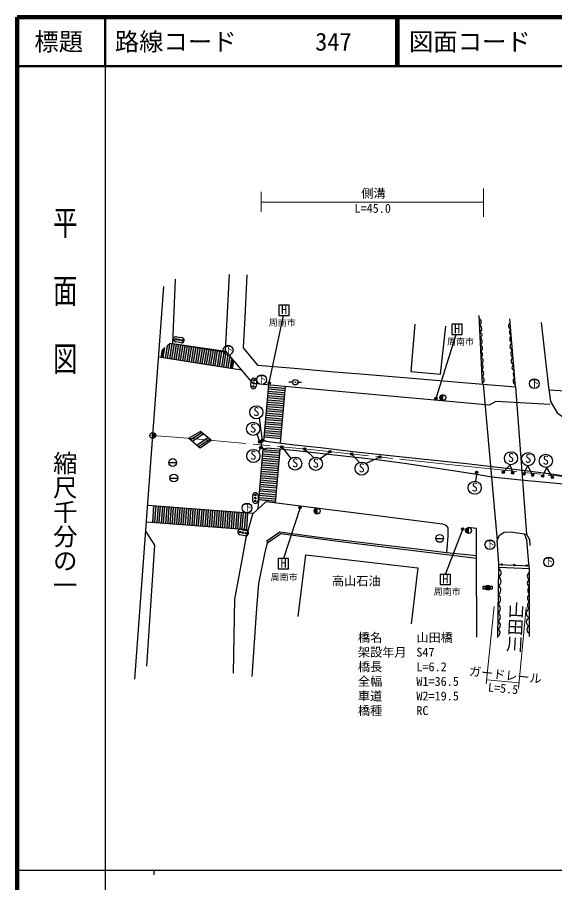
# Model space of a CAD drawing. Units: millimetres at full size, sheet at 1:1000; details may follow other scales. Extents: x 40000 to 680000, y 20000 to 380000.
# Drawn here: x 40000 to 150302, y 202409 to 380000 of the extents above; entities that cross this region are included whole.
import ezdxf
from ezdxf.enums import TextEntityAlignment as Align

# ---------------------------------------------------------------- set-up
doc = ezdxf.new("R2010")
doc.units = ezdxf.units.MM
doc.header["$LTSCALE"] = 1000
doc.header["$PDMODE"] = 32
doc.header["$PDSIZE"] = 500
doc.linetypes.add('CHAIN', pattern=[18.5, 12, -1.5, 3.5, -1.5])
for name, color, linetype, lineweight in [('M-BGD', 7, 'Continuous', 25), ('M-BGD-EXST', 7, 'Continuous', 25), ('M-BMK', 2, 'CHAIN', 13), ('M-BMK-OTRS', 5, 'Continuous', 25), ('M-BMK-SRVR', 3, 'Continuous', 25), ('M-STR-HTXT', 7, 'Continuous', 13), ('M-STR-STR1', 1, 'Continuous', 25), ('M-STR-STRC', 7, 'Continuous', 25), ('M-TTL', 2, 'Continuous', 140), ('M-TTL-BAND', 7, 'Continuous', 25), ('M-TTL-LINE', 7, 'Continuous', 50)]:
    doc.layers.add(name, color=color, linetype=linetype, lineweight=lineweight)
for name, color, linetype in [('M-BMK-HTXT', 7, 'Continuous'), ('M-OTRS', 6, 'Continuous'), ('M-TTL-TXT', 7, 'Continuous')]:
    doc.layers.add(name, color=color, linetype=linetype)
doc.styles.add('@ＭＳ ゴシック', font='')
doc.styles.add('ＭＳ ゴシック', font='')
doc.styles.get('@ＭＳ ゴシック').set_extended_font_data('@MS Gothic')
doc.styles.get('ＭＳ ゴシック').set_extended_font_data('MS Gothic')

msp = doc.modelspace()

# ---------------------------------------------------------------- hatches: boundary and pattern name
at = {"layer": 'M-BGD'}
for points in [[(97000, 305115, 1), (97100, 305115, 1)], [(127338, 302554, 0.41421), (126738, 301954, 0.41421), (127338, 301354)], [(101533, 279286, 0.41421), (100933, 278686, 0.41421), (101533, 278086)], [(132617, 275287, 0.41421), (132017, 274687, 0.41421), (132617, 274087)], [(136061, 262941, 1), (137061, 262941, 1)]]:
    msp.add_hatch(color=256, dxfattribs=at).paths.add_polyline_path(points)
at = {"layer": 'M-BGD-EXST'}
for points in [[(91977, 304978, 1), (91477, 304978, 1)], [(126205, 301816, 1), (125705, 301816, 1)], [(90026, 292884, 1), (89526, 292884, 1)], [(90581, 293179, 1), (90081, 293179, 1)], [(90207, 291696, 1), (89707, 291696, 1)], [(94543, 291829, 1), (94043, 291829, 1)], [(99245, 291383, 1), (98745, 291383, 1)], [(104448, 290842, 1), (103948, 290842, 1)], [(108893, 290368, 1), (108393, 290368, 1)], [(114664, 289753, 1), (114164, 289753, 1)], [(134540, 286641, 1), (134040, 286641, 1)], [(139994, 286658, 1), (139494, 286658, 1)], [(141933, 286519, 1), (141433, 286519, 1)], [(144216, 286292, 1), (143716, 286292, 1)], [(146028, 286048, 1), (145528, 286048, 1)], [(148105, 285857, 1), (147605, 285857, 1)], [(150074, 285613, 1), (149574, 285613, 1)], [(98285, 279393, 1), (97785, 279393, 1)], [(131675, 274999, 1), (131175, 274999, 1)]]:
    msp.add_hatch(color=256, dxfattribs=at).paths.add_polyline_path(points)
at = {"layer": 'M-STR-STRC'}
for points in [[(71345, 313116), (70820, 312674), (70412, 310078), (70857, 310008)], [(72234, 312976), (71790, 313046), (71301, 309938), (71746, 309868)], [(73123, 312836), (72679, 312906), (72190, 309798), (72635, 309728)], [(74012, 312696), (73568, 312766), (73079, 309659), (73524, 309589)], [(74901, 312557), (74457, 312627), (73968, 309519), (74413, 309449)], [(70295, 312231), (69770, 311789), (69523, 310218), (69967, 310148)], [(75790, 312417), (75346, 312487), (74857, 309379), (75302, 309309)], [(76680, 312277), (76235, 312347), (75747, 309239), (76191, 309169)], [(77569, 312137), (77124, 312207), (76636, 309100), (77080, 309030)], [(78458, 311998), (78013, 312068), (77525, 308960), (77969, 308890)], [(79347, 311858), (78902, 311928), (78414, 308820), (78858, 308750)], [(80236, 311718), (79791, 311788), (79303, 308680), (79747, 308610)], [(81125, 311578), (80680, 311648), (80192, 308541), (80636, 308471)], [(82014, 311439), (81570, 311509), (81081, 308401), (81526, 308331)], [(82903, 311299), (82459, 311369), (81970, 308261), (82415, 308191)], [(83672, 310396), (83289, 310854), (82859, 308121), (83304, 308051)], [(84439, 309481), (84056, 309938), (83748, 307982), (84193, 307912)], [(94988, 303826), (91566, 304118), (91527, 303670), (94950, 303378)], [(94835, 302033), (91413, 302325), (91374, 301876), (94797, 301584)], [(94912, 302929), (91489, 303221), (91451, 302773), (94874, 302481)], [(94682, 300239), (91260, 300531), (91221, 300083), (94644, 299791)], [(94759, 301136), (91336, 301428), (91298, 300979), (94721, 300687)], [(94529, 298446), (91106, 298738), (91068, 298289), (94491, 297997)], [(94606, 299342), (91183, 299634), (91145, 299186), (94568, 298894)], [(94376, 296652), (90953, 296944), (90915, 296496), (94338, 296204)], [(94453, 297549), (91030, 297841), (90992, 297393), (94415, 297100)], [(78157, 294529), (77792, 294826), (75573, 293330), (75929, 293027)], [(94223, 294859), (90800, 295151), (90762, 294702), (94185, 294410)], [(94300, 295755), (90877, 296047), (90839, 295599), (94261, 295307)], [(79495, 293441), (79130, 293738), (76878, 292220), (77233, 291917)], [(94147, 293962), (90724, 294254), (90686, 293806), (94108, 293514)], [(93892, 290973), (90469, 291265), (90431, 290816), (93853, 290524)], [(93815, 290076), (90392, 290368), (90354, 289920), (93777, 289628)], [(93662, 288282), (90239, 288575), (90201, 288126), (93624, 287834)], [(93739, 289179), (90316, 289471), (90278, 289023), (93700, 288731)], [(93509, 286489), (90086, 286781), (90048, 286333), (93471, 286041)], [(93586, 287386), (90163, 287678), (90124, 287229), (93547, 286937)], [(93356, 284695), (89933, 284988), (89895, 284539), (93318, 284247)], [(93433, 285592), (90010, 285884), (89971, 285436), (93394, 285144)], [(93203, 282902), (89780, 283194), (89742, 282746), (93165, 282454)], [(93280, 283799), (89857, 284091), (89818, 283642), (93241, 283350)], [(93050, 281109), (89627, 281401), (89589, 280952), (93012, 280660)], [(93126, 282005), (89704, 282297), (89665, 281849), (93088, 281557)], [(68499, 279758), (68050, 279793), (67790, 276382), (68238, 276348)], [(69396, 279690), (68948, 279724), (68687, 276313), (69136, 276279)], [(70294, 279621), (69845, 279656), (69584, 276245), (70033, 276211)], [(71191, 279553), (70743, 279587), (70482, 276176), (70931, 276142)], [(72089, 279484), (71640, 279518), (71379, 276108), (71828, 276073)], [(72986, 279416), (72537, 279450), (72277, 276039), (72725, 276005)], [(73883, 279347), (73435, 279381), (73174, 275971), (73623, 275936)], [(74781, 279278), (74332, 279313), (74071, 275902), (74520, 275868)], [(75678, 279210), (75229, 279244), (74969, 275833), (75417, 275799)], [(76576, 279141), (76127, 279175), (75866, 275765), (76315, 275731)], [(77473, 279073), (77024, 279107), (76764, 275696), (77212, 275662)], [(78370, 279004), (77922, 279038), (77661, 275628), (78110, 275593)], [(79268, 278935), (78819, 278970), (78558, 275559), (79007, 275525)], [(80165, 278867), (79716, 278901), (79456, 275491), (79904, 275456)], [(81062, 278798), (80614, 278833), (80353, 275422), (80802, 275388)], [(81960, 278730), (81511, 278764), (81250, 275353), (81699, 275319)], [(82857, 278661), (82408, 278695), (82148, 275285), (82597, 275251)], [(83755, 278593), (83306, 278627), (83045, 275216), (83494, 275182)], [(84652, 278524), (84203, 278558), (83943, 275148), (84391, 275113)], [(85549, 278455), (85101, 278490), (84840, 275079), (85289, 275045)], [(86447, 278387), (85998, 278421), (85737, 275011), (86186, 274976)], [(87344, 278318), (86895, 278353), (86635, 274942), (87083, 274908)]]:
    msp.add_hatch(color=256, dxfattribs=at).paths.add_polyline_path(points)

# ---------------------------------------------------------------- linework, layer by layer
at = {"layer": 'M-BGD'}
for p, q in [((134724, 318805), (135442, 304715)), ((142280, 304181), (141108, 318119)), ((96500, 305115), (95750, 305115)), ((97600, 305115), (98350, 305115)), ((127338, 301354), (127338, 302554)), ((71082, 288626), (72682, 288626)), ((71331, 285451), (72931, 285451)), ((101533, 278086), (101533, 279286)), ((132617, 274087), (132617, 275287)), ((125886, 273059), (127486, 273059)), ((138613, 252753), (138836, 267140)), ((138862, 267729), (145160, 267456))]:
    msp.add_line(p, q, dxfattribs=at)
for points in [[(72410, 326294), (71884, 313086), (82761, 311484), (83551, 327246)], [(87111, 327161), (86671, 318362), (86346, 312203), (89288, 308621), (96844, 307975), (105086, 307249), (110471, 306811), (120232, 306010), (130604, 305092), (135637, 304699)], [(121606, 317053), (120806, 307335), (126867, 306735), (127967, 316613)], [(147513, 317345), (148455, 308871), (148989, 304652), (149434, 301147), (150803, 298802), (152414, 297736), (154201, 297324), (158754, 297001), (172718, 296038), (176097, 295962), (177054, 296701), (177450, 297834), (177658, 301768)], [(82761, 311484), (88283, 304893), (104514, 303390), (136892, 300475), (138269, 301247), (149337, 300642)], [(208945, 299977), (188064, 301172), (177658, 301768), (149134, 303510)], [(90963, 293050), (96925, 292279), (102207, 291713), (108953, 290926), (115228, 290238), (122265, 289451), (132228, 288400), (139772, 287542), (149101, 286390), (153353, 285734), (156202, 285448), (157606, 285340)], [(180938, 281685), (180162, 281764), (178468, 281973), (173788, 282351), (168174, 282645), (163372, 283210), (156915, 283745), (149933, 284372), (143363, 284988), (137378, 285636), (133875, 286231), (128111, 287131), (119449, 288409), (113761, 289206), (105099, 290127), (97962, 290932), (94602, 291273), (91235, 291592)], [(84347, 245399), (84659, 260571), (86155, 268669), (86954, 273212), (88329, 278133), (91104, 280624), (114956, 277646), (127262, 276047), (127955, 275762), (128373, 275205), (128339, 273622), (128098, 270199)], [(134339, 252813), (134222, 269538), (134221, 275078), (132496, 275326)], [(66343, 274521), (68185, 271699), (66497, 246818)], [(91222, 272532), (93898, 274417), (101951, 273306), (111535, 272146), (121424, 271002), (128098, 270199), (134222, 269538)], [(134226, 268957), (117410, 270998), (104779, 272582), (94096, 273973), (91437, 272141), (91222, 272532)], [(91330, 272336), (90792, 270247), (89499, 263820), (89113, 258725), (88155, 244737)], [(97619, 257026), (99192, 269658), (122182, 266992), (120828, 255563)], [(145121, 252926), (145155, 266715), (145135, 266868)], [(136115, 263166), (135561, 263166), (135561, 262716), (136115, 262716)], [(137561, 262941), (137561, 263166), (137008, 263166)], [(137008, 262716), (137561, 262716), (137561, 262941)]]:
    msp.add_lwpolyline(points, dxfattribs=at)
for centre, radius in [((97050, 305115), 550), ((97050, 305115), 50), ((127338, 301954), 600), ((71882, 288626), 800), ((72131, 285451), 800), ((101533, 278686), 600), ((132617, 274687), 600), ((126686, 273059), 800), ((139428, 267704), 150), ((142023, 267592), 150), ((144574, 267482), 150), ((136561, 262941), 500)]:
    msp.add_circle(centre, radius, dxfattribs=at)
for centre, radius, start, end in [((134458, 317478), 767, 298.66323, 67.17283), ((134505, 316038), 832, 298.5628, 67.27326), ((141478, 316648), 673, 116.26133, 253.35184), ((134893, 314807), 500, 276.93656, 88.89951), ((141801, 315390), 801, 130.01889, 239.59428), ((142015, 313982), 948, 130.8431, 238.77008), ((134463, 313495), 952, 306.79672, 59.03934), ((134840, 312091), 671, 292.6216, 73.21446), ((141941, 312468), 818, 120.65832, 248.95485), ((134708, 310791), 785, 305.66706, 60.169), ((142258, 310986), 944, 130.34345, 239.26972), ((134983, 309516), 663, 291.77421, 74.06185), ((142097, 309491), 754, 115.22017, 254.393), ((134912, 308246), 727, 301.71895, 64.11711), ((134853, 306872), 875, 306.03867, 59.79739), ((142231, 308146), 704, 118.54608, 251.0671), ((142776, 306840), 1004, 140.39835, 229.21483), ((135221, 305561), 620, 289.61649, 76.21957), ((142727, 305367), 936, 130.41944, 239.19374), ((90813, 292267), 797, 70.13842, 302.01199), ((138394, 265986), 931, 296.19459, 62.0222), ((138234, 264272), 1049, 301.24706, 56.96973), ((145417, 265312), 757, 110.33674, 249.38018), ((138102, 262455), 1142, 304.50754, 53.70925), ((145462, 263871), 796, 113.06728, 246.64965), ((145725, 262382), 953, 127.36884, 232.34808), ((137932, 260539), 1272, 308.1691, 50.04768), ((145749, 260799), 1027, 126.20954, 233.50739), ((138081, 258682), 1069, 304.81909, 53.3977), ((145384, 259322), 697, 110.6572, 249.05973), ((138079, 256921), 1075, 302.97441, 55.24238), ((145483, 257702), 1030, 109.73094, 249.98599), ((138332, 255239), 848, 291.22898, 66.98781), ((145280, 255920), 828, 100.38135, 259.33557), ((138303, 253737), 787, 293.48237, 64.73442), ((145393, 254360), 792, 109.66255, 250.05438)]:
    msp.add_arc(centre, radius, start, end, dxfattribs=at)
at = {"layer": 'M-BGD-EXST'}
for p, q in [((95793, 320940), (93693, 320940)), ((93693, 320940), (93693, 318840)), ((95793, 318840), (95793, 320940)), ((91727, 304978), (94647, 318840)), ((93693, 318840), (95793, 318840)), ((131290, 317012), (129190, 317012)), ((129190, 317012), (129190, 314912)), ((131290, 314912), (131290, 317012)), ((125955, 301816), (130093, 314912)), ((129190, 314912), (131290, 314912)), ((90331, 293179), (89742, 297773)), ((89776, 292884), (89199, 294448)), ((89957, 291696), (89540, 290777)), ((94293, 291829), (96169, 289455)), ((98995, 291383), (100783, 289639)), ((104198, 290842), (102182, 289366)), ((108643, 290368), (110269, 288672)), ((114414, 289753), (111532, 288433)), ((139744, 286658), (141171, 288167)), ((141683, 286519), (141171, 288167)), ((143966, 286292), (144764, 287991)), ((145778, 286048), (144764, 287991)), ((134290, 286641), (134017, 284800)), ((147855, 285857), (148709, 287641)), ((149824, 285613), (148709, 287641)), ((98035, 279393), (94638, 268931)), ((131425, 274999), (127852, 265679)), ((95672, 268931), (93572, 268931)), ((93572, 268931), (93572, 266831)), ((95672, 266831), (95672, 268931)), ((93572, 266831), (95672, 266831)), ((128882, 265679), (126782, 265679)), ((126782, 265679), (126782, 263579)), ((128882, 263579), (128882, 265679)), ((126782, 263579), (128882, 263579))]:
    msp.add_line(p, q, dxfattribs=at)
for centre, radius in [((83273, 311689), 1000), ((90148, 305622), 1000), ((146120, 304833), 1000), ((91727, 304978), 250), ((125955, 301816), 250), ((89061, 298939), 1350), ((88413, 295545), 1350), ((89776, 292884), 250), ((90331, 293179), 250), ((88451, 289979), 1350), ((89957, 291696), 250), ((94293, 291829), 250), ((98995, 291383), 250), ((97030, 288415), 1350), ((101262, 288377), 1350), ((104198, 290842), 250), ((108643, 290368), 250), ((114414, 289753), 250), ((141328, 289508), 1350), ((144866, 289337), 1350), ((148477, 288971), 1350), ((110680, 287386), 1350), ((134290, 286641), 250), ((139744, 286658), 250), ((141683, 286519), 250), ((143966, 286292), 250), ((145778, 286048), 250), ((147855, 285857), 250), ((133885, 283457), 1350), ((149824, 285613), 250), ((87151, 279309), 1000), ((98035, 279393), 250), ((131425, 274999), 250), ((136995, 271767), 1000), ((149044, 268221), 1000)]:
    msp.add_circle(centre, radius, dxfattribs=at)
at = {"layer": 'M-BMK'}
msp.add_lwpolyline([(67790, 294174), (74966, 293663), (100148, 291274), (130574, 288031), (149589, 286006), (161938, 284718), (170994, 283927), (184126, 283005), (203347, 281757), (228297, 280138), (254153, 278475), (271828, 277410), (294840, 275918), (315173, 274977)], dxfattribs=at)
at = {"layer": 'M-BMK-OTRS'}
msp.add_line((64109, 244173), (70044, 324789), dxfattribs=at)
at = {"layer": 'M-BMK-SRVR'}
msp.add_circle((67790, 294174), 600, dxfattribs=at)
at = {"layer": 'M-OTRS'}
msp.add_point((67908, 294180), dxfattribs=at)
at = {"layer": 'M-STR-HTXT'}
for p, q in [((135672, 339046), (135672, 344856)), ((90026, 340113), (90026, 344192)), ((90026, 342097), (135672, 342097)), ((137892, 259073), (136264, 243249)), ((144473, 258906), (142874, 242227)), ((136344, 244029), (142986, 243392))]:
    msp.add_line(p, q, dxfattribs=at)
at = {"layer": 'M-STR-STR1'}
for p, q in [((135637, 304699), (138511, 272627)), ((142280, 304181), (144493, 273963)), ((138836, 267140), (145135, 266868))]:
    msp.add_line(p, q, dxfattribs=at)
for points in [[(135637, 304699), (142280, 304181), (142280, 304181)], [(138836, 267140), (138848, 267911), (138511, 272627), (138947, 273720), (139920, 274363), (141329, 274380), (144493, 273963), (145136, 272851), (145171, 271634)], [(145135, 266868), (144991, 267932), (144611, 272778), (144108, 274014)]]:
    msp.add_lwpolyline(points, dxfattribs=at)
at = {"layer": 'M-STR-STRC'}
for p, q in [((72698, 314455), (73784, 314279)), ((70412, 310078), (70820, 312674)), ((70820, 312674), (71345, 313116)), ((70857, 310008), (71345, 313116)), ((71243, 313132), (82918, 311297)), ((71301, 309938), (71790, 313046)), ((71746, 309868), (72234, 312976)), ((72190, 309798), (72679, 312906)), ((73608, 313193), (72522, 313369)), ((72635, 309728), (73123, 312836)), ((73079, 309659), (73568, 312766)), ((73524, 309589), (74012, 312696)), ((73968, 309519), (74457, 312627)), ((69523, 310218), (69770, 311789)), ((69770, 311789), (70295, 312231)), ((69967, 310148), (70295, 312231)), ((74413, 309449), (74901, 312557)), ((74857, 309379), (75346, 312487)), ((75302, 309309), (75790, 312417)), ((75747, 309239), (76235, 312347)), ((76191, 309169), (76680, 312277)), ((76636, 309100), (77124, 312207)), ((77080, 309030), (77569, 312137)), ((77525, 308960), (78013, 312068)), ((77969, 308890), (78458, 311998)), ((78414, 308820), (78902, 311928)), ((78858, 308750), (79347, 311858)), ((79303, 308680), (79791, 311788)), ((79747, 308610), (80236, 311718)), ((80192, 308541), (80680, 311648)), ((80636, 308471), (81125, 311578)), ((81081, 308401), (81570, 311509)), ((81526, 308331), (82014, 311439)), ((81970, 308261), (82459, 311369)), ((82415, 308191), (82903, 311299)), ((82859, 308121), (83289, 310854)), ((69061, 310290), (85991, 307629)), ((83304, 308051), (83672, 310396)), ((83748, 307982), (84056, 309938)), ((84193, 307912), (84439, 309481)), ((87908, 304360), (87989, 305458)), ((89086, 305377), (89006, 304280)), ((90620, 293040), (91605, 304586)), ((94988, 303826), (91566, 304118)), ((94035, 292653), (95026, 304269)), ((94835, 302033), (91413, 302325)), ((94874, 302481), (91451, 302773)), ((94912, 302929), (91489, 303221)), ((94950, 303378), (91527, 303670)), ((94682, 300239), (91260, 300531)), ((94721, 300687), (91298, 300979)), ((94759, 301136), (91336, 301428)), ((94797, 301584), (91374, 301876)), ((94529, 298446), (91106, 298738)), ((94568, 298894), (91145, 299186)), ((94606, 299342), (91183, 299634)), ((94644, 299791), (91221, 300083)), ((94376, 296652), (90953, 296944)), ((94415, 297100), (90992, 297393)), ((94453, 297549), (91030, 297841)), ((94491, 297997), (91068, 298289)), ((75573, 293330), (77792, 294826)), ((94223, 294859), (90800, 295151)), ((94261, 295307), (90839, 295599)), ((94300, 295755), (90877, 296047)), ((94338, 296204), (90915, 296496)), ((75929, 293027), (78157, 294529)), ((76878, 292220), (79130, 293738)), ((77233, 291917), (79495, 293441)), ((94108, 293514), (90686, 293806)), ((94147, 293962), (90724, 294254)), ((94185, 294410), (90762, 294702)), ((89437, 279177), (90492, 291538)), ((93892, 290973), (90469, 291265)), ((92988, 280385), (93923, 291338)), ((93777, 289628), (90354, 289920)), ((93815, 290076), (90392, 290368)), ((93853, 290524), (90431, 290816)), ((93624, 287834), (90201, 288126)), ((93662, 288282), (90239, 288575)), ((93700, 288731), (90278, 289023)), ((93739, 289179), (90316, 289471)), ((93471, 286041), (90048, 286333)), ((93509, 286489), (90086, 286781)), ((93547, 286937), (90124, 287229)), ((93586, 287386), (90163, 287678)), ((93318, 284247), (89895, 284539)), ((93356, 284695), (89933, 284988)), ((93394, 285144), (89971, 285436)), ((93433, 285592), (90010, 285884)), ((93165, 282454), (89742, 282746)), ((93203, 282902), (89780, 283194)), ((93241, 283350), (89818, 283642)), ((93280, 283799), (89857, 284091)), ((88310, 280792), (88310, 281892)), ((89410, 281892), (89410, 280792)), ((93012, 280660), (89589, 280952)), ((93050, 281109), (89627, 281401)), ((93088, 281557), (89665, 281849)), ((93126, 282005), (89704, 282297)), ((66810, 279887), (88387, 278239)), ((67790, 276382), (68050, 279793)), ((68238, 276348), (68499, 279758)), ((68687, 276313), (68948, 279724)), ((69136, 276279), (69396, 279690)), ((69584, 276245), (69845, 279656)), ((70033, 276211), (70294, 279621)), ((70482, 276176), (70743, 279587)), ((70931, 276142), (71191, 279553)), ((71379, 276108), (71640, 279518)), ((71828, 276073), (72089, 279484)), ((72277, 276039), (72537, 279450)), ((72725, 276005), (72986, 279416)), ((73174, 275971), (73435, 279381)), ((73623, 275936), (73883, 279347)), ((74071, 275902), (74332, 279313)), ((74520, 275868), (74781, 279278)), ((74969, 275833), (75229, 279244)), ((75417, 275799), (75678, 279210)), ((75866, 275765), (76127, 279175)), ((76315, 275731), (76576, 279141)), ((76764, 275696), (77024, 279107)), ((77212, 275662), (77473, 279073)), ((77661, 275628), (77922, 279038)), ((78110, 275593), (78370, 279004)), ((78558, 275559), (78819, 278970)), ((79007, 275525), (79268, 278935)), ((79456, 275491), (79716, 278901)), ((79904, 275456), (80165, 278867)), ((80353, 275422), (80614, 278833)), ((80802, 275388), (81062, 278798)), ((81250, 275353), (81511, 278764)), ((81699, 275319), (81960, 278730)), ((82148, 275285), (82408, 278695)), ((82597, 275251), (82857, 278661)), ((83045, 275216), (83306, 278627)), ((83494, 275182), (83755, 278593)), ((83943, 275148), (84203, 278558)), ((84391, 275113), (84652, 278524)), ((84840, 275079), (85101, 278490)), ((85289, 275045), (85549, 278455)), ((85737, 275011), (85998, 278421)), ((86186, 274976), (86447, 278387)), ((86635, 274942), (86895, 278353)), ((87083, 274908), (87344, 278318)), ((66573, 276475), (87347, 274888)), ((86785, 273599), (85705, 273812)), ((85918, 274891), (86998, 274678))]:
    msp.add_line(p, q, dxfattribs=at)
msp.add_lwpolyline([(75204, 293644), (77512, 291680), (79795, 293198), (77589, 294990)], close=True, dxfattribs=at)
for centre in [(72544, 313916), (73156, 313817), (73768, 313718), (88549, 305491), (88458, 304254), (88503, 304873), (88866, 281966), (88866, 281346), (88866, 280726), (85746, 274359), (86355, 274239), (86963, 274119)]:
    msp.add_circle(centre, 150, dxfattribs=at)
for centre, start, end in [((72610, 313912), 80.81338, 170.81338), ((72610, 313912), 170.81338, 260.81338), ((73696, 313736), 260.81338, 350.81338), ((73696, 313736), 350.81338, 80.81338), ((88537, 305417), 85.8176, 175.8176), ((88537, 305417), 355.8176, 85.8176), ((88457, 304320), 175.8176, 265.8176), ((88457, 304320), 265.8176, 355.8176), ((88860, 281892), 90, 180), ((88860, 281892), 0, 90), ((88860, 280792), 180, 270), ((88860, 280792), 270, 0), ((85812, 274352), 168.83778, 258.83778), ((85812, 274352), 78.83778, 168.83778), ((86891, 274139), 258.83778, 348.83778), ((86891, 274139), 348.83778, 78.83778)]:
    msp.add_arc(centre, 550, start, end, dxfattribs=at)
at = {"layer": 'M-TTL'}
for p, q in [((40000, 380000), (40000, 20000)), ((680000, 380000), (40000, 380000))]:
    msp.add_line(p, q, dxfattribs=at)
at = {"layer": 'M-TTL-BAND'}
for p, q in [((58000, 370000), (58000, 20000)), ((40000, 205000), (579000, 205000)), ((68000, 205000), (68000, 204000))]:
    msp.add_line(p, q, dxfattribs=at)
at = {"layer": 'M-TTL-LINE'}
for p, q in [((58000, 380000), (58000, 370000)), ((117750, 380000), (117750, 370000)), ((118250, 380000), (118250, 370000)), ((40000, 370000), (680000, 370000))]:
    msp.add_line(p, q, dxfattribs=at)

# ---------------------------------------------------------------- texts
at = {"layer": 'M-BGD-EXST', "style": 'ＭＳ ゴシック'}
for s, height, p in [('H', 1833, (94145, 318531)), ('周南市', 1320, (91606, 316290)), ('H', 1833, (129643, 314604)), ('周南市', 1320, (128212, 312378)), ('下', 1320, (82420, 310701)), ('下', 1320, (89295, 304635)), ('下', 1320, (145268, 303845)), ('下', 1320, (86299, 278321)), ('下', 1320, (136143, 270779)), ('H', 1833, (94024, 266522)), ('下', 1320, (148191, 267233)), ('周南市', 1320, (91975, 264038)), ('H', 1833, (127235, 263271)), ('周南市', 1320, (125454, 261076))]:
    msp.add_text(s, height=height, dxfattribs=at).set_placement(p, align=Align.BOTTOM_LEFT)
for p in [(88406, 297646), (87758, 294253), (87796, 288686), (96375, 287123), (100607, 287085), (140672, 288216), (144211, 288045), (147822, 287679), (110025, 286093), (133230, 282164)]:
    msp.add_text('S', height=1833, rotation=358.508, dxfattribs=at).set_placement(p, align=Align.BOTTOM_LEFT)
at = {"layer": 'M-BMK-HTXT', "style": 'ＭＳ ゴシック'}
msp.add_text('高山石油', height=1833, dxfattribs=at).set_placement((104578, 262861), align=Align.BOTTOM_LEFT)
at = {"layer": 'M-BMK-HTXT', "style": '@ＭＳ ゴシック'}
msp.add_text('山田川', height=2566, rotation=267.176, dxfattribs=at).set_placement((140423, 260253), align=Align.BOTTOM_LEFT)
at = {"layer": 'M-STR-HTXT', "style": 'ＭＳ ゴシック'}
for s, p in [('側溝', (110592, 342414)), ('L=45.0', (109204, 339336)), ('橋名', (109905, 251257)), ('山田橋', (121905, 251257)), ('架設年月', (109905, 248257)), ('S47', (121905, 248257)), ('橋長', (109905, 245257)), ('L=6.2', (121905, 245257)), ('全幅', (109905, 242257)), ('W1=36.5', (121905, 242257)), ('車道', (109905, 239257)), ('W2=19.5', (121905, 239257)), ('橋種', (109905, 236257)), ('RC', (121905, 236257))]:
    msp.add_text(s, height=1833, dxfattribs=at).set_placement(p, align=Align.BOTTOM_LEFT)
for s, rotation, p in [('ガードレール', 353.689, (132560, 244413)), ('L=5.5', 354.781, (136488, 241112))]:
    msp.add_text(s, height=1833, rotation=rotation, dxfattribs=at).set_placement(p, align=Align.BOTTOM_LEFT)
at = {"layer": 'M-TTL-BAND', "style": '@ＭＳ ゴシック', "width": 1.4}
msp.add_text('平  面  図', height=3666, rotation=270, dxfattribs=at).set_placement((49777, 306475), align=Align.MIDDLE_RIGHT)
at = {"layer": 'M-TTL-BAND', "style": '@ＭＳ ゴシック'}
msp.add_text('縮尺千分の一', height=3666, rotation=270, dxfattribs=at).set_placement((49777, 261030), align=Align.MIDDLE_RIGHT)
at = {"layer": 'M-TTL-TXT', "style": 'ＭＳ ゴシック'}
msp.add_text('標題', height=3666, dxfattribs=at).set_placement((48500, 375000), align=Align.MIDDLE_CENTER)
for s, p in [('路線コード', (60000, 375000)), ('347', (101142, 375000)), ('図面コード', (120380, 375000))]:
    msp.add_text(s, height=3666, dxfattribs=at).set_placement(p, align=Align.MIDDLE_LEFT)

doc.saveas('drawing.dxf')
